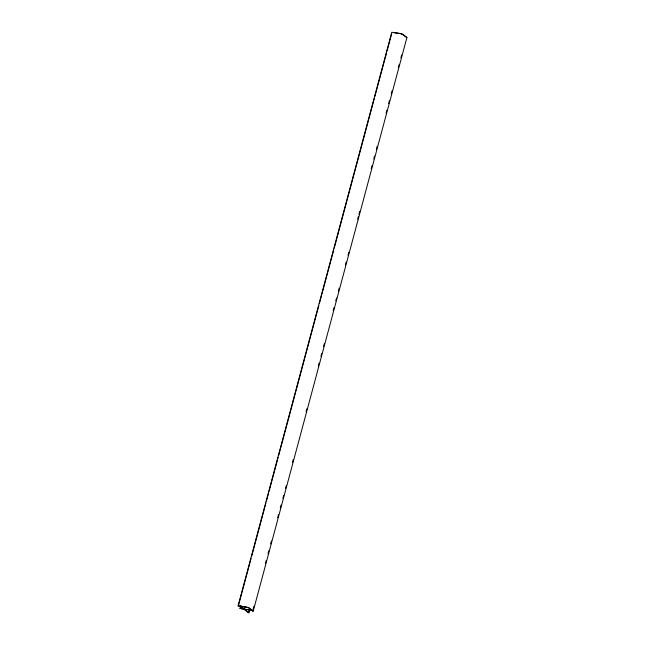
<?xml version="1.0" encoding="UTF-8"?>
<svg xmlns="http://www.w3.org/2000/svg" width="645" height="645" viewBox="0 0 645 645"><rect width="100%" height="100%" fill="white"/><g stroke="black" fill="none" stroke-linecap="round" stroke-linejoin="round"><path stroke-width="0.97" d="M240.77 605.534L239.988 608.445L243.649 608.969L240.295 606.34L238.069 605.857L391.773 32.25L399.578 33.363A2.886 0.653 15 0 1 401.375 33.782L402.069 34.016A2.886 0.653 15 0 1 403.27 34.637M238.594 605.091L251.099 558.425M251.623 556.474L265.95 503.003M266.466 501.06L268.554 493.28M269.07 491.337L278.189 457.313M278.713 455.37L318.832 305.649M319.348 303.698L321.436 295.926M321.96 293.983L333.675 250.228M334.199 248.285L374.318 98.564M374.842 96.621L386.565 52.874M387.081 50.931L391.773 33.427M240.504 607.679L241.028 605.736M244.213 609.049L240.859 606.421L246.406 607.219A2.249 0.508 15 0 1 247.261 607.413L247.817 607.59A2.249 0.508 15 0 1 248.881 608.074L251.486 610.089L244.213 609.049L244.737 607.106M249.712 609.831L248.938 612.75L248.365 612.669L248.889 610.726M403.31 34.653L406.931 37.491L253.227 611.089L252.663 611.009L253.969 606.147M265.426 563.375L266.208 560.457M268.03 553.652L268.812 550.733M270.642 543.928L271.416 541.01M277.673 517.677L278.455 514.758M280.277 507.954L281.059 505.043M282.881 498.238L283.663 495.32M285.485 488.515L286.267 485.596M292.524 462.263L293.306 459.345M306.069 411.712L306.851 408.793M318.308 366.013L319.09 363.095M320.912 356.29L321.694 353.371M323.524 346.567L324.306 343.656M333.159 310.6L333.941 307.681M335.763 300.876L336.545 297.958M338.367 291.153L339.149 288.234M345.406 264.901L346.188 261.991M348.01 255.178L348.792 252.268M357.644 219.211L358.427 216.293M358.951 214.35L359.733 211.431M371.189 168.651L371.972 165.741M373.802 158.936L374.576 156.017M376.406 149.213L377.188 146.294M386.041 113.238L386.823 110.319M388.645 103.514L389.427 100.604M391.249 93.791L392.031 90.88M398.288 67.548L399.07 64.629M400.892 57.824L401.674 54.906M394.555 32.814L400.102 33.613A2.249 0.508 15 0 1 400.956 33.806L401.263 33.895M406.931 37.491L405.447 36.692M238.069 605.857L245.874 606.969A2.886 0.653 15 0 1 247.68 607.38L248.373 607.622A2.886 0.653 15 0 1 249.575 608.243M402.754 34.58L405.189 36.483M249.615 608.259L253.227 611.089M252.663 611.009L251.752 610.299L244.479 609.259L248.938 612.75M248.365 612.669L243.907 609.178L239.988 608.445M401.512 33.983A2.249 0.508 15 0 1 402.585 34.467"/></g></svg>
